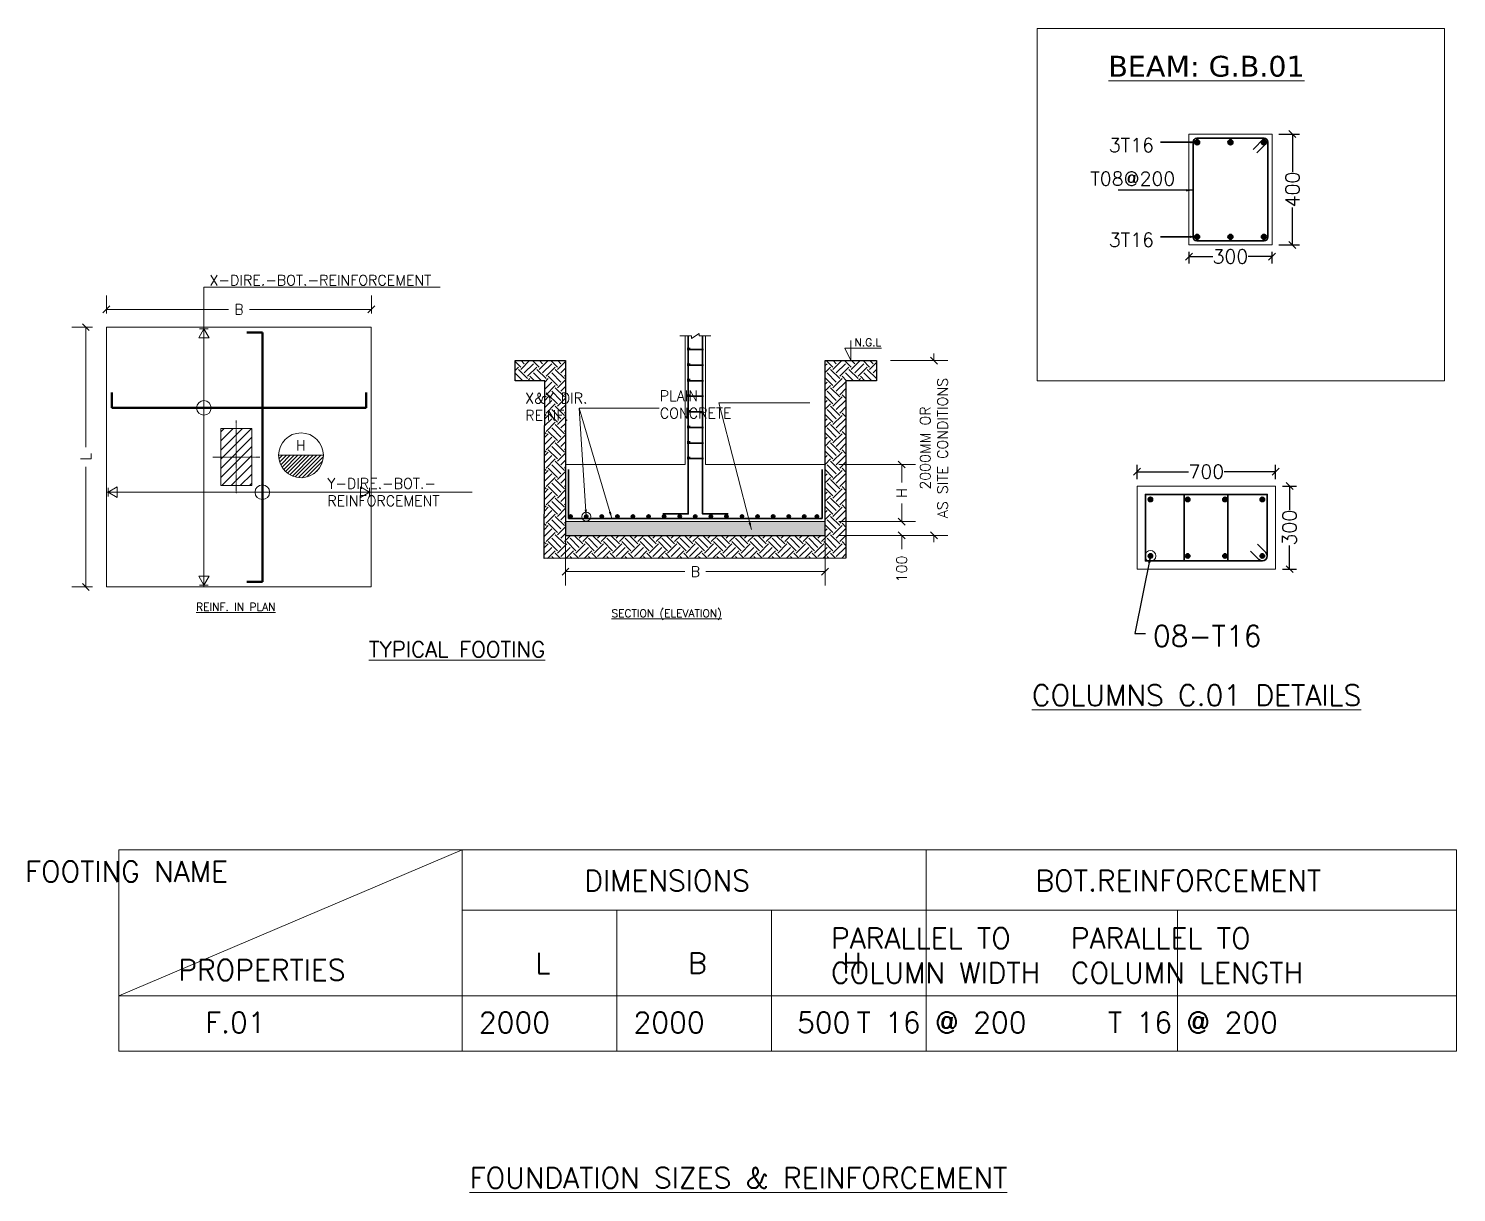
# Model space of a CAD drawing. Header units: millimetres. Extents: x -388065 to 2372687422, y -192755 to 667797.
# Drawn here: x 50430 to 60742, y 1138 to 9540 of the extents above; entities that cross this region are included whole.
import ezdxf

# ---------------------------------------------------------------- set-up
doc = ezdxf.new("R2010")
doc.units = ezdxf.units.MM
doc.linetypes.add('CENTER', pattern=[2, 1.25, -0.25, 0.25, -0.25])
doc.layers.add('REINF', color=1, linetype='Continuous')
for name, color, linetype, lineweight in [('STR-CL', 1, 'CENTER', 9), ('STR-CONC_IN_SEC', 7, 'Continuous', 15), ('STR-DIM', 1, 'Continuous', 9), ('STR-HATCH', 4, 'Continuous', 9), ('STR-REINF', 7, 'Continuous', 40), ('STR-REINF_IN_SEC', 7, 'Continuous', 30), ('STR-REINF_LEADER', 7, 'Continuous', 9), ('STR-TEXT', 7, 'Continuous', 9)]:
    doc.layers.add(name, color=color, linetype=linetype, lineweight=lineweight)
doc.styles.add('MINA_CM_S', font='romans.shx', dxfattribs={"height": 15})
doc.styles.add('MINA_CM_X-SEC_S', font='romans.shx', dxfattribs={"height": 7.5})
doc.styles.add('MINA_MM_X-SEC', font='romans.shx', dxfattribs={"height": 125})
doc.styles.add('MINA_MM_X-SEC_50', font='romans.shx', dxfattribs={"height": 100})
doc.styles.add('MINA_MM_X-SEC_S', font='romans.shx', dxfattribs={"height": 75, "bigfont": '@extfont2.shx'})
doc.styles.add('MINA_MM_X-SEC_SMALLER', font='romans.shx', dxfattribs={"height": 75, "bigfont": '@extfont2.shx'})
doc.dimstyles.new('MINA_MM_X-SEC_50', dxfattribs={"dimtxt": 100, "dimasz": 50, "dimexe": 50, "dimexo": 50, "dimgap": 0, "dimtad": 0, "dimdec": 0, "dimlfac": 0.5, "dimzin": 0, "dimdsep": 46, "dimtxsty": 'MINA_MM_X-SEC_50', "dimblk": 'OBLIQUE', "dimcen": 90, "dimclrt": 7, "dimadec": 0, "dimazin": 0, "dimtfac": 1, "dimtdec": 0, "dimtofl": 0, "dimtmove": 0, "dimatfit": 0, "dimfxl": 1, "dimtolj": 1, "dimtzin": 0, "dimarcsym": 0})
doc.dimstyles.new('MINA_MM_X-SEC_S', dxfattribs={"dimtxt": 75, "dimasz": 50, "dimexe": 100, "dimexo": 100, "dimgap": 50, "dimtad": 0, "dimdec": 0, "dimzin": 0, "dimdsep": 46, "dimtxsty": 'MINA_MM_X-SEC_S', "dimblk": 'OBLIQUE', "dimcen": 0.09, "dimclrd": 256, "dimclre": 256, "dimclrt": 7, "dimadec": 0, "dimazin": 0, "dimtfac": 1, "dimtdec": 0, "dimtix": 1, "dimtofl": 0, "dimtmove": 0, "dimatfit": 0, "dimfxl": 1, "dimtolj": 1, "dimtzin": 0, "dimlwd": -1, "dimlwe": -1, "dimarcsym": 0})

# ---------------------------------------------------------------- blocks, each defined once
blk = doc.blocks.new('_OBLIQUE')
at = {"color": 0, "linetype": 'ByBlock'}
blk.add_line((-0.5, -0.5), (0.5, 0.5), dxfattribs=at)
blk = doc.blocks.new('*D383')
at = {"layer": 'Defpoints', "color": 0, "transparency": 16777216}
for p in [(54308, 5981), (56183, 5981), (56183, 5620)]:
    blk.add_point(p, dxfattribs=at)
at = {"layer": 'STR-DIM', "transparency": 16777216}
for p, q in [((54308, 5881), (54308, 5520)), ((56183, 5881), (56183, 5520)), ((54308, 5620), (55171, 5620)), ((56183, 5620), (55321, 5620))]:
    blk.add_line(p, q, dxfattribs=at)
at = {"layer": 'STR-DIM', "transparency": 16777216, "xscale": 50, "yscale": 50, "zscale": 50, "rotation": 180}
blk.add_blockref('_OBLIQUE', (54308, 5620), dxfattribs=at)
at = {"layer": 'STR-DIM', "transparency": 16777216, "xscale": 50, "yscale": 50, "zscale": 50}
blk.add_blockref('_OBLIQUE', (56183, 5620), dxfattribs=at)
at = {"layer": 'STR-DIM', "color": 7, "transparency": 16777216, "insert": (55246, 5620), "char_height": 75, "attachment_point": 5, "style": 'MINA_MM_X-SEC_S'}
blk.add_mtext('\\A1;B', dxfattribs=at)
blk = doc.blocks.new('BAR')
at = {"layer": 'STR-HATCH'}
h = blk.add_hatch(dxfattribs=at)
h.set_pattern_fill('ANSI31', color=256, scale=20)
h.set_pattern_definition([(45, (0, 0), (-1.76777, 1.76777), [])])
edge = h.paths.add_edge_path()
edge.add_arc((0, 0), 12.5, 0, 360)
at = {"layer": 'STR-REINF_IN_SEC'}
blk.add_circle((0, 0), 12.5, dxfattribs=at)
blk = doc.blocks.new('*D384')
at = {"layer": 'Defpoints', "color": 0, "transparency": 16777216}
for p in [(56183, 5981), (56183, 5881), (56736, 5981)]:
    blk.add_point(p, dxfattribs=at)
at = {"layer": 'STR-DIM', "transparency": 16777216}
for p, q in [((56736, 5981), (56736, 6031)), ((56283, 5981), (56836, 5981)), ((56283, 5881), (56836, 5881)), ((56736, 5881), (56736, 5781))]:
    blk.add_line(p, q, dxfattribs=at)
at = {"layer": 'STR-DIM', "transparency": 16777216, "xscale": 50, "yscale": 50, "zscale": 50}
for p, rotation in [((56736, 5981), 270), ((56736, 5881), 90)]:
    blk.add_blockref('_OBLIQUE', p, dxfattribs=dict(at, rotation=rotation))
at = {"layer": 'STR-DIM', "color": 7, "transparency": 16777216, "insert": (56736, 5639), "char_height": 75, "attachment_point": 5, "rotation": 90, "style": 'MINA_MM_X-SEC_S'}
blk.add_mtext('\\A1;100', dxfattribs=at)
blk = doc.blocks.new('*D385')
at = {"layer": 'Defpoints', "color": 0, "transparency": 16777216}
for p in [(56183, 6393), (56183, 5981), (56736, 5981)]:
    blk.add_point(p, dxfattribs=at)
at = {"layer": 'STR-DIM', "transparency": 16777216}
for p, q in [((56283, 6393), (56836, 6393)), ((56736, 6393), (56736, 6262)), ((56736, 5981), (56736, 6112)), ((56283, 5981), (56836, 5981))]:
    blk.add_line(p, q, dxfattribs=at)
at = {"layer": 'STR-DIM', "transparency": 16777216, "xscale": 50, "yscale": 50, "zscale": 50}
for p, rotation in [((56736, 6393), 90), ((56736, 5981), 270)]:
    blk.add_blockref('_OBLIQUE', p, dxfattribs=dict(at, rotation=rotation))
at = {"layer": 'STR-DIM', "color": 7, "transparency": 16777216, "insert": (56736, 6187), "char_height": 75, "attachment_point": 5, "rotation": 90, "style": 'MINA_MM_X-SEC_S'}
blk.add_mtext('\\A1;H', dxfattribs=at)
blk = doc.blocks.new('*D386')
at = {"layer": 'Defpoints', "color": 0, "transparency": 16777216}
for p in [(56554, 7143), (56969, 7143), (56183, 5881)]:
    blk.add_point(p, dxfattribs=at)
at = {"layer": 'STR-DIM', "transparency": 16777216}
for p, q in [((56654, 7143), (57069, 7143)), ((56969, 7143), (56969, 7193)), ((56283, 5881), (57069, 5881)), ((56969, 5881), (56969, 5831))]:
    blk.add_line(p, q, dxfattribs=at)
at = {"layer": 'STR-DIM', "transparency": 16777216, "xscale": 50, "yscale": 50, "zscale": 50}
for p, rotation in [((56969, 7143), 270), ((56969, 5881), 90)]:
    blk.add_blockref('_OBLIQUE', p, dxfattribs=dict(at, rotation=rotation))
at = {"layer": 'STR-DIM', "color": 7, "transparency": 16777216, "insert": (56969, 6512), "char_height": 75, "attachment_point": 5, "rotation": 90, "style": 'MINA_MM_X-SEC_S'}
blk.add_mtext('\\A1;2000MM OR\\PAS SITE CONDITIONS', dxfattribs=at)
blk = doc.blocks.new('*U367')
at = {"layer": 'STR-REINF_IN_SEC', "xscale": 0.1280000000000517, "yscale": 0.1280000000000517, "zscale": 0.1280000000000517}
blk.add_blockref('BAR', (0, 0), dxfattribs=at)
blk = doc.blocks.new('*U381')
at = {"color": 0, "linetype": 'ByBlock', "lineweight": -2, "transparency": 16777216, "xscale": 7.500000000000002, "yscale": 7.500000000000002, "zscale": 7.500000000000002}
blk.add_blockref('*U367', (0, 0), dxfattribs=at)
blk = doc.blocks.new('*U382')
at = {"layer": 'STR-DIM', "color": 0, "linetype": 'ByBlock', "lineweight": -2, "transparency": 16777216}
for p in [(0, 0), (112.5, 0), (225, 0), (337.5, 0), (450, 0), (562.5, 0), (675, 0), (787.5, 0), (900, 0), (1012.5, 0), (1125, 0), (1237.5, 0), (1350, 0), (1462.5, 0), (1575, 0), (1687.5, 0)]:
    blk.add_blockref('*U381', p, dxfattribs=at)
blk = doc.blocks.new('*D387')
at = {"layer": 'Defpoints', "color": 0, "transparency": 16777216}
for p in [(52906, 7512), (50993, 7384), (52906, 7384)]:
    blk.add_point(p, dxfattribs=at)
at = {"layer": 'STR-DIM', "transparency": 16777216}
for p, q in [((50993, 7484), (50993, 7612)), ((52906, 7484), (52906, 7612)), ((50993, 7512), (51875, 7512)), ((52906, 7512), (52025, 7512))]:
    blk.add_line(p, q, dxfattribs=at)
at = {"layer": 'STR-DIM', "transparency": 16777216, "xscale": 50, "yscale": 50, "zscale": 50, "rotation": 180}
blk.add_blockref('_OBLIQUE', (50993, 7512), dxfattribs=at)
at = {"layer": 'STR-DIM', "transparency": 16777216, "xscale": 50, "yscale": 50, "zscale": 50}
blk.add_blockref('_OBLIQUE', (52906, 7512), dxfattribs=at)
at = {"layer": 'STR-DIM', "color": 7, "transparency": 16777216, "insert": (51950, 7512), "char_height": 75, "attachment_point": 5, "style": 'MINA_MM_X-SEC_S'}
blk.add_mtext('\\A1;B', dxfattribs=at)
blk = doc.blocks.new('*D388')
at = {"layer": 'Defpoints', "color": 0, "transparency": 16777216}
for p in [(50993, 7384), (50844, 5509), (50993, 5509)]:
    blk.add_point(p, dxfattribs=at)
at = {"layer": 'STR-DIM', "transparency": 16777216}
for p, q in [((50893, 7384), (50744, 7384)), ((50844, 7384), (50844, 6518)), ((50844, 5509), (50844, 6375)), ((50893, 5509), (50744, 5509))]:
    blk.add_line(p, q, dxfattribs=at)
at = {"layer": 'STR-DIM', "transparency": 16777216, "xscale": 50, "yscale": 50, "zscale": 50}
for p, rotation in [((50844, 7384), 90), ((50844, 5509), 270)]:
    blk.add_blockref('_OBLIQUE', p, dxfattribs=dict(at, rotation=rotation))
at = {"layer": 'STR-DIM', "color": 7, "transparency": 16777216, "insert": (50844, 6447), "char_height": 75, "attachment_point": 5, "rotation": 90, "style": 'MINA_MM_X-SEC_S'}
blk.add_mtext('\\A1;L', dxfattribs=at)
blk = doc.blocks.new('CIRLCE')
at = {"layer": 'STR-DIM', "ltscale": 0.1}
blk.add_circle((0, 0), 125, dxfattribs=at)
blk = doc.blocks.new('LARGE_ARROW')
at = {"layer": 'STR-DIM', "color": 7, "lineweight": 9}
for p, q in [((0, -74), (0, 74)), ((30, 0), (185, 89)), ((30, -74), (30, 74)), ((185, -89), (30, 0)), ((185, 89), (185, -89))]:
    blk.add_line(p, q, dxfattribs=at)
blk = doc.blocks.new('*D389')
at = {"layer": 'Defpoints', "color": 0, "transparency": 16777216}
for p in [(59436, 6237), (59436, 5637), (59537, 5637)]:
    blk.add_point(p, dxfattribs=at)
at = {"layer": 'STR-DIM', "color": 0, "lineweight": -2, "transparency": 16777216}
for p, q in [((59486, 6237), (59587, 6237)), ((59537, 6237), (59537, 6065)), ((59537, 5637), (59537, 5808)), ((59486, 5637), (59587, 5637))]:
    blk.add_line(p, q, dxfattribs=at)
at = {"layer": 'STR-DIM', "color": 0, "lineweight": -2, "transparency": 16777216, "xscale": 50, "yscale": 50, "zscale": 50}
for p, rotation in [((59537, 6237), 90), ((59537, 5637), 270)]:
    blk.add_blockref('_OBLIQUE', p, dxfattribs=dict(at, rotation=rotation))
at = {"layer": 'STR-DIM', "color": 7, "transparency": 16777216, "insert": (59537, 5937), "char_height": 100, "attachment_point": 5, "rotation": 90, "style": 'MINA_MM_X-SEC_50'}
blk.add_mtext('\\A1;300', dxfattribs=at)
blk = doc.blocks.new('*D390')
at = {"layer": 'Defpoints', "color": 0, "transparency": 16777216}
for p in [(59436, 6341), (58436, 6237), (59436, 6237)]:
    blk.add_point(p, dxfattribs=at)
at = {"layer": 'STR-DIM', "color": 0, "lineweight": -2, "transparency": 16777216}
for p, q in [((58436, 6287), (58436, 6391)), ((58436, 6341), (58808, 6341)), ((59436, 6341), (59065, 6341)), ((59436, 6287), (59436, 6391))]:
    blk.add_line(p, q, dxfattribs=at)
at = {"layer": 'STR-DIM', "color": 0, "lineweight": -2, "transparency": 16777216, "xscale": 50, "yscale": 50, "zscale": 50, "rotation": 180}
blk.add_blockref('_OBLIQUE', (58436, 6341), dxfattribs=at)
at = {"layer": 'STR-DIM', "color": 0, "lineweight": -2, "transparency": 16777216, "xscale": 50, "yscale": 50, "zscale": 50}
blk.add_blockref('_OBLIQUE', (59436, 6341), dxfattribs=at)
at = {"layer": 'STR-DIM', "color": 7, "transparency": 16777216, "insert": (58936, 6341), "char_height": 100, "attachment_point": 5, "style": 'MINA_MM_X-SEC_50'}
blk.add_mtext('\\A1;700', dxfattribs=at)
blk = doc.blocks.new('*D1172')
at = {"layer": 'Defpoints', "color": 0, "transparency": 16777216}
for p in [(59410, 8778), (59410, 7978), (59558, 7978)]:
    blk.add_point(p, dxfattribs=at)
at = {"layer": 'STR-DIM', "color": 0, "lineweight": -2, "transparency": 16777216}
for p, q in [((59460, 8778), (59608, 8778)), ((59558, 8778), (59558, 8506)), ((59558, 7978), (59558, 8249)), ((59460, 7978), (59608, 7978))]:
    blk.add_line(p, q, dxfattribs=at)
at = {"layer": 'STR-DIM', "color": 0, "lineweight": -2, "transparency": 16777216, "xscale": 50, "yscale": 50, "zscale": 50}
for p, rotation in [((59558, 8778), 90), ((59558, 7978), 270)]:
    blk.add_blockref('_OBLIQUE', p, dxfattribs=dict(at, rotation=rotation))
at = {"layer": 'STR-DIM', "color": 7, "transparency": 16777216, "insert": (59558, 8378), "char_height": 100, "attachment_point": 5, "rotation": 90, "style": 'MINA_MM_X-SEC_50'}
blk.add_mtext('\\A1;400', dxfattribs=at)
blk = doc.blocks.new('*D1173')
at = {"layer": 'Defpoints', "color": 0, "transparency": 16777216}
for p in [(58810, 7978), (59410, 7978), (59410, 7894)]:
    blk.add_point(p, dxfattribs=at)
at = {"layer": 'STR-DIM', "color": 0, "lineweight": -2, "transparency": 16777216}
for p, q in [((58810, 7928), (58810, 7844)), ((58810, 7894), (58982, 7894)), ((59410, 7894), (59239, 7894)), ((59410, 7928), (59410, 7844))]:
    blk.add_line(p, q, dxfattribs=at)
at = {"layer": 'STR-DIM', "color": 0, "lineweight": -2, "transparency": 16777216, "xscale": 50, "yscale": 50, "zscale": 50, "rotation": 180}
blk.add_blockref('_OBLIQUE', (58810, 7894), dxfattribs=at)
at = {"layer": 'STR-DIM', "color": 0, "lineweight": -2, "transparency": 16777216, "xscale": 50, "yscale": 50, "zscale": 50}
blk.add_blockref('_OBLIQUE', (59410, 7894), dxfattribs=at)
at = {"layer": 'STR-DIM', "color": 7, "transparency": 16777216, "insert": (59110, 7894), "char_height": 100, "attachment_point": 5, "style": 'MINA_MM_X-SEC_50'}
blk.add_mtext('\\A1;300', dxfattribs=at)
blk = doc.blocks.new('A$Ccb3aa832')
at = {"layer": 'STR-CONC_IN_SEC'}
blk.add_lwpolyline([(-1331.9, 5167.4), (-1331.9, 4367.5), (-1931.9, 4367.5), (-1931.9, 5167.4)], close=True, dxfattribs=at)
at = {"layer": 'STR-DIM'}
blk.add_lwpolyline([(-3029, 5929.5), (-86.7, 5929.5), (-86.7, 3387.6), (-3029, 3387.6)], close=True, dxfattribs=at)
at = {"layer": 'STR-REINF_IN_SEC'}
blk.add_lwpolyline([(-1875.9, 5137.4), (-1387.9, 5137.4, -0.4142136), (-1361.9, 5111.4), (-1361.9, 4423.5, -0.4142136), (-1387.9, 4397.5), (-1875.9, 4397.5, -0.4142136), (-1901.9, 4423.5), (-1901.9, 5111.4, -0.4142136)], format="xyb", close=True, dxfattribs=at)
for points in [[(-1388.6, 5137.4), (-1468.2, 5056.7)], [(-1361.9, 5110.8), (-1440.9, 5033.6)]]:
    blk.add_lwpolyline(points, dxfattribs=at)
at = {"layer": 'STR-REINF_IN_SEC', "yscale": 1.44, "zscale": 1.44, "rotation": 180}
for p, xscale in [((-1872.9, 5108.8), -1.44), ((-1631.9, 5108.8), -1.44), ((-1390.8, 5108.8), 1.44)]:
    blk.add_blockref('BAR', p, dxfattribs=dict(at, xscale=xscale))
at = {"layer": 'STR-REINF_IN_SEC', "yscale": 1.44, "zscale": 1.44}
for p, xscale in [((-1872.9, 4426.1), 1.44), ((-1631.9, 4426.1), 1.44), ((-1390.8, 4426.1), -1.44)]:
    blk.add_blockref('BAR', p, dxfattribs=dict(at, xscale=xscale))
at = {"layer": 'STR-TEXT', "attachment_point": 1}
for s, insert, char_height, style in [('\\A1;{\\fVerdana|b0|i0|c0|p34;\\LBEAM: G.B.01}', (-2513.9, 5732.7), 150, 'MINA_CM_S'), ('\\A1;3T16', (-2510.3, 5137.8), 100, 'MINA_MM_X-SEC_50'), ('\\A1;T08@200', (-2644, 4895.7), 100, 'MINA_MM_X-SEC_50'), ('\\A1;3T16', (-2510.3, 4455), 100, 'MINA_MM_X-SEC_50')]:
    blk.add_mtext(s, dxfattribs=dict(at, insert=insert, char_height=char_height, style=style))
at = {"layer": 'STR-DIM'}
dim = blk.add_linear_dim(base=(-1184.3, 4367.5), p1=(-1331.9, 5167.4), p2=(-1331.9, 4367.5), angle=270, dimstyle='MINA_MM_X-SEC_50', dxfattribs=at)
dim.commit()
dim.dimension.update_dxf_attribs({"geometry": '*D1172', "text_midpoint": (-1184.3, 4767.4), "dimtype": 128, "insert": (-60742.3, -3610.2)})
dim = blk.add_linear_dim(base=(-1331.9, 4283.7), p1=(-1931.9, 4367.5), p2=(-1331.9, 4367.5), dimstyle='MINA_MM_X-SEC_50', dxfattribs=at)
dim.commit()
dim.dimension.update_dxf_attribs({"geometry": '*D1173', "text_midpoint": (-1631.9, 4283.7), "insert": (-60742.3, -3610.2)})
for points in [[(-1872.9, 5108.8), (-2137.2, 5108.8), (-1872.9, 5108.8), (-2137.2, 5108.8)], [(-1901.9, 4762.3), (-2443.8, 4762.3)], [(-1872.9, 4426.1), (-2137.2, 4426.1), (-1872.9, 4426.1), (-2137.2, 4426.1)]]:
    blk.add_leader(points, dimstyle='MINA_MM_X-SEC_50', dxfattribs=at)

msp = doc.modelspace()

# ---------------------------------------------------------------- hatches: boundary and pattern name
at = {"layer": 'STR-HATCH'}
h = msp.add_hatch(dxfattribs=at)
h.set_pattern_fill('EARTH', color=256, scale=375, angle=45)
h.set_pattern_definition([(45, (604.005, 57277.98), (1e-14, 132.58252), [93.75, -93.75]), (45, (579.15, 57302.835), (1e-14, 132.58252), [93.75, -93.75]), (45, (554.29, 57327.69), (1e-14, 132.58252), [93.75, -93.75]), (135, (554.29, 57344.27), (-132.58252, 1e-14), [93.75, -93.75]), (135, (579.15, 57369.13), (-132.58252, 1e-14), [93.75, -93.75]), (135, (604.005, 57393.99), (-132.58252, 1e-14), [93.75, -93.75])])
h.paths.add_polyline_path([(53944.7667, 7143.041), (54308.458, 7143.041), (54308.458, 5880.541), (56183.458, 5880.541), (56183.458, 7143.041), (56553.7807, 7143.041), (56553.7807, 6996.791), (56333.458, 6996.791), (56333.458, 5717.4143), (56333.458, 5717.4143), (56333.458, 5717.4143), (54154.6293, 5713.591), (54158.458, 6996.791), (53944.7667, 6996.791)])
h = msp.add_hatch(dxfattribs=at)
h.set_pattern_fill('ANSI31', color=256, scale=375)
h.set_pattern_definition([(45, (12250.42, 44025.725), (-33.14563, 33.14563), [])])
h.paths.add_polyline_path([(51818.349, 6653.0688), (52043.349, 6653.0688), (52043.349, 6240.5688), (51818.349, 6240.5688)])
h = msp.add_hatch(dxfattribs=at)
h.set_pattern_fill('ANSI31', color=256, scale=156.25)
h.set_pattern_definition([(45, (-49231.18, 514400.861), (-13.8106793, 13.8106793), [])])
h.paths.add_polyline_path([(52236.2559, 6459.1247, 1), (52559.8006, 6459.1247)])
h = msp.add_hatch(dxfattribs=at)
h.set_pattern_fill('AR-CONC', color=256, scale=3.75)
h.set_pattern_definition([(50, (-108913.093, 585309.175), (26.89725685, -2.3532051), [2.8125, -30.9375]), (355, (-108913.093, 585309.175), (-5.203175, 28.207205), [2.25, -24.75]), (100.4514445, (-108910.852, 585308.98), (21.6940818, 25.8539997), [2.3902572, -26.2928292]), (46.1842, (-108913.093, 585316.675), (40.0215499, -6.206973), [4.21875, -46.40625]), (96.6356355, (-108909.758, 585316.158), (35.049823, 36.5294475), [3.5853878, -39.439266]), (351.184164, (-108913.093, 585316.675), (35.049823, 36.5294475), [3.375, -37.125]), (21, (-108909.343, 585314.8), (22.38401445, -15.0982084), [2.8125, -30.9375]), (326, (-108909.343, 585314.8), (9.124325, 27.1931267), [2.25, -24.75]), (71.4514447, (-108907.478, 585313.542), (31.5083391, 12.0949182), [2.3902571, -26.2928292]), (37.5, (-108913.093, 585309.175), (0.45599457, 12.48351952), [0, -24.45, 0, -25.125, 0, -24.84375]), (7.5, (-108913.093, 585309.175), (9.86510765, 14.7904392), [0, -14.325, 0, -23.8875, 0, -9.46875]), (327.5, (-108921.456, 585309.175), (20.01834136, -0.84580769), [0, -9.375, 0, -29.25, 0, -38.8125]), (317.5, (-108925.206, 585309.175), (21.86948135, 3.75393684), [0, -12.1875, 0, -19.425, 0, -27.5625])])
h.paths.add_polyline_path([(54308.458, 5980.541), (56183.458, 5980.541), (56183.458, 5880.541), (54308.458, 5880.541)])

# ---------------------------------------------------------------- linework, layer by layer
at = {"layer": 'Defpoints'}
msp.add_lwpolyline([(53944.7667, 7143.041), (54308.458, 7143.041), (54308.458, 5880.541), (54308.458, 5880.541), (54308.458, 5880.541), (56183.458, 5880.541), (56183.458, 5880.541), (56183.458, 5880.541), (56183.458, 7143.041), (56553.7807, 7143.041), (56553.7807, 6996.791), (56333.458, 6996.791), (56333.458, 5717.4143), (56333.458, 5717.4143), (56333.458, 5717.4143), (54154.6293, 5713.591), (54154.6293, 5713.591), (54154.6293, 5713.591), (54158.458, 6996.791), (53944.7667, 6996.791)], close=True, dxfattribs=at)
at = {"layer": 'STR-CL', "ltscale": 0.1}
for p, q in [((51930.849, 6184.3188), (51930.849, 6709.3188)), ((51762.099, 6446.8188), (52099.599, 6446.8188))]:
    msp.add_line(p, q, dxfattribs=at)
at = {"layer": 'STR-CONC_IN_SEC'}
for points in [[(50993.349, 7384.3188), (52905.849, 7384.3188), (52905.849, 5509.3188), (50993.349, 5509.3188)], [(51818.349, 6653.0688), (52043.349, 6653.0688), (52043.349, 6240.5688), (51818.349, 6240.5688)], [(59436.4091, 6236.5935), (59436.4091, 5636.5935), (58436.4091, 5636.5935), (58436.4091, 6236.5935)], [(54308.458, 5980.541), (56183.458, 5980.541), (56183.458, 5880.541), (54308.458, 5880.541)], [(54308.458, 5880.541), (56183.458, 5880.541), (56183.458, 5880.541), (54308.458, 5880.541)], [(55683.458, 5880.541), (54308.458, 5880.541), (54308.458, 5880.541), (56183.458, 5880.541)]]:
    msp.add_lwpolyline(points, close=True, dxfattribs=at)
msp.add_lwpolyline([(55134.3955, 7320.5091), (55217.833, 7320.5091), (55217.833, 7301.7591), (55274.083, 7339.2591), (55274.083, 7320.5091), (55357.5205, 7320.5091)], dxfattribs=at)
at = {"layer": 'STR-CONC_IN_SEC', "ltscale": 3}
for points in [[(55171.708, 7320.5091), (55171.708, 6393.041), (54308.458, 6393.041), (54308.458, 5980.541), (56183.458, 5980.541), (56183.458, 6393.041), (55320.208, 6393.041), (55320.208, 7320.5091)], [(53944.7667, 7143.041), (54308.458, 7143.041), (54308.458, 5880.541), (56183.458, 5880.541), (56183.458, 7143.041), (56553.7807, 7143.041)]]:
    msp.add_lwpolyline(points, dxfattribs=at)
at = {"layer": 'STR-DIM', "ltscale": 3}
for p, q in [((56368.6194, 7143.041), (56325.0024, 7232.788)), ((56325.0024, 7232.788), (56590.293, 7232.788)), ((56368.6194, 7143.041), (56368.6194, 7288.0778))]:
    msp.add_line(p, q, dxfattribs=at)
at = {"layer": 'STR-DIM'}
msp.add_line((52236.2559, 6459.1247), (52559.8006, 6459.1247), dxfattribs=at)
at = {"layer": 'STR-DIM', "ltscale": 0.1}
for p, q in [((51083.1796, 2558.2825), (53563.0294, 3610.2058)), ((53563.0294, 3610.2058), (53563.0294, 2158.2825)), ((56913.6291, 3610.2058), (56913.6291, 2158.2825)), ((60742.3154, 3610.2058), (60742.3154, 2158.2825)), ((53563.0294, 3175.6253), (60742.3154, 3175.6253)), ((54679.896, 3175.6253), (54679.896, 2158.2825)), ((55796.7625, 3175.6253), (55796.7625, 2158.2825)), ((58729.0188, 3175.6253), (58729.0188, 2158.2825)), ((51083.1796, 2558.2825), (60742.3154, 2558.2825)), ((51083.1796, 2158.2825), (60742.3154, 2158.2825))]:
    msp.add_line(p, q, dxfattribs=at)
msp.add_lwpolyline([(51083.1796, 2158.2825), (51083.1796, 3610.2058), (60742.3154, 3610.2058), (60742.3154, 3610.2058)], dxfattribs=at)
at = {"layer": 'STR-DIM'}
for centre, radius in [((52398.0282, 6459.1247), 161.7723), ((54457.7847, 6016.6877), 32.6604), ((58532.4091, 5732.5935), 39.025)]:
    msp.add_circle(centre, radius, dxfattribs=at)
at = {"layer": 'STR-REINF', "ltscale": 100}
for p, q in [((52118.7256, 7346.8188), (52006.2256, 7346.8188)), ((52118.7256, 5546.8188), (52118.7256, 7346.8188)), ((51030.849, 6801.1976), (51030.849, 6913.6976)), ((52868.349, 6801.1976), (52868.349, 6913.6976)), ((51030.849, 6801.1976), (52868.349, 6801.1976)), ((52118.7256, 5546.8188), (52006.2256, 5546.8188))]:
    msp.add_line(p, q, dxfattribs=at)
at = {"layer": 'STR-REINF_IN_SEC'}
for p, q in [((55186.708, 7230.3491), (55209.208, 7230.3491)), ((55186.708, 7222.8491), (55305.208, 7222.8491)), ((55186.708, 7117.8491), (55209.208, 7117.8491)), ((55186.708, 7110.3491), (55305.208, 7110.3491)), ((55186.708, 7005.3491), (55209.208, 7005.3491)), ((55186.708, 6997.8491), (55305.208, 6997.8491)), ((55186.708, 6892.8491), (55209.208, 6892.8491)), ((55186.708, 6885.3491), (55305.208, 6885.3491)), ((55186.708, 6780.3491), (55209.208, 6780.3491)), ((55186.708, 6772.8491), (55305.208, 6772.8491)), ((55186.708, 6667.8491), (55209.208, 6667.8491)), ((55186.708, 6660.3491), (55305.208, 6660.3491)), ((55186.708, 6555.3491), (55209.208, 6555.3491)), ((55186.708, 6547.8491), (55305.208, 6547.8491)), ((55186.708, 6442.8491), (55209.208, 6442.8491)), ((55186.708, 6435.3491), (55305.208, 6435.3491)), ((54330.958, 6003.041), (54330.958, 6355.541)), ((59365.8649, 5758.0493), (59305.433, 5818.4813)), ((59314.9532, 5707.1377), (59254.5213, 5767.5696))]:
    msp.add_line(p, q, dxfattribs=at)
for points in [[(55194.208, 7320.5091), (55194.208, 6036.1877), (55011.751, 6036.1877)], [(55297.708, 7320.5091), (55297.708, 6036.1877), (55482.6942, 6036.1877)], [(54330.958, 6003.041), (54330.958, 6003.041), (56160.958, 6003.041), (56160.958, 6355.541)], [(59340.4091, 5696.5935), (58496.4091, 5696.5935), (58496.4091, 6176.5935), (59376.4091, 6176.5935), (59376.4091, 5732.5935)]]:
    msp.add_lwpolyline(points, dxfattribs=at)
msp.add_lwpolyline([(58776.8156, 6176.5935), (59091.4191, 6176.5935), (59091.4191, 5696.5935), (58776.8156, 5696.5935)], close=True, dxfattribs=at)
msp.add_arc((59340.4091, 5732.5935), 36, 225, 45, dxfattribs=at)
at = {"layer": 'STR-REINF_LEADER', "ltscale": 3}
for p, q in [((51696.5373, 5509.3188), (51696.5373, 7671.9973)), ((51696.5373, 7671.9973), (53402.1137, 7671.9973)), ((50993.349, 6193.0203), (53633.6522, 6193.0203))]:
    msp.add_line(p, q, dxfattribs=at)

# ---------------------------------------------------------------- block references
at = {"yscale": 0.4218750000000001, "zscale": 0.4218750000000001}
for name, p, xscale, rotation in [('LARGE_ARROW', (51696.5373, 7384.3188), 0.4218750000000001, 270), ('LARGE_ARROW', (50993.349, 6193.0203), -0.4218750000000001, 180), ('CIRLCE', (52118.7256, 6193.0203), 0.4218750000000001, 90), ('LARGE_ARROW', (52905.849, 6193.0203), 0.4218750000000001, 180), ('LARGE_ARROW', (51696.5373, 5509.3188), -0.4218750000000001, 270)]:
    msp.add_blockref(name, p, dxfattribs=dict(at, xscale=xscale, rotation=rotation))
at = {"xscale": 0.4218750000000001, "yscale": 0.4218750000000001, "zscale": 0.4218750000000001}
msp.add_blockref('CIRLCE', (51696.5296, 6801.1976), dxfattribs=at)
at = {"layer": 'REINF'}
msp.add_blockref('A$Ccb3aa832', (60742.3154, 3610.2058), dxfattribs=at)
at = {"layer": 'STR-DIM'}
msp.add_blockref('*U382', (54345.2847, 6016.6877), dxfattribs=at)
at = {"layer": 'STR-REINF_IN_SEC', "yscale": 1.280000000000517, "zscale": 1.280000000000517}
for p, xscale, rotation in [((58532.4091, 6140.5935), -1.280000000000517, 90), ((58801.7421, 6140.5935), -1.280000000000517, 90), ((59071.0761, 6140.5935), 1.280000000000517, 270), ((59340.4091, 6140.5935), 1.280000000000517, 270), ((58532.4091, 5732.5935), 1.280000000000517, 89.99999999999999), ((58801.7421, 5732.5935), 1.280000000000517, 89.99999999999999), ((59071.0761, 5732.5935), -1.280000000000517, 270), ((59340.4091, 5732.5935), -1.280000000000517, 270)]:
    msp.add_blockref('BAR', p, dxfattribs=dict(at, xscale=xscale, rotation=rotation))
at = {"layer": 'STR-REINF_IN_SEC', "xscale": 0.9600000000027165, "yscale": 0.9600000000027165, "zscale": 0.9600000000027165}
msp.add_blockref('BAR', (56124.0613, 6016.6877), dxfattribs=at)

# ---------------------------------------------------------------- texts
at = {"layer": 'STR-TEXT'}
for s, insert, char_height, attachment_point, style in [('\\A1;X-DIRE.-BOT.-REINFORCEMENT', (52538.395, 7722.9221), 75, 5, 'MINA_MM_X-SEC_SMALLER'), ('\\A1;\\pxql;N.G.L', (56395.347, 7302.4911), 56.25, 1, 'MINA_CM_X-SEC_S'), ('\\A1;\\pxql;X&Y DIR.\\PREINF.', (54467.245, 6909.2646), 75, 3, 'MINA_MM_X-SEC_SMALLER'), ('\\A1;\\pxql;PLAIN\\PCONCRETE', (55506.8138, 6926.0749), 75, 3, 'MINA_MM_X-SEC_SMALLER'), ('\\A1;H', (52397.0704, 6531.1996), 75, 5, 'MINA_MM_X-SEC_SMALLER'), ('\\A1;\\pxql;Y-DIRE.-BOT.-\\PREINFORCEMENT', (52993.4925, 6193.0203), 75, 5, 'MINA_MM_X-SEC_SMALLER'), ('\\A1;{\\LREINF. IN PLAN}', (51928.0904, 5364.9143), 56.25, 5, 'MINA_CM_X-SEC_S'), ('\\A1;{\\LSECTION (ELEVATION)}', (55038.5841, 5308.9881), 56.25, 5, 'MINA_CM_X-SEC_S'), ('\\A1;08-T16', (58550.1582, 5229.8622), 150, 1, 'MINA_CM_X-SEC_S'), ('\\A1;{\\LTYPICAL FOOTING}', (52888.8775, 5114.4257), 112.5, 1, 'MINA_CM_S'), ('\\A1;{\\LCOLUMNS C.01 DETAILS}', (57676.8492, 4801.9519), 150, 1, 'MINA_CM_S'), ('\\A1;\\pxql;FOOTING NAME', (51137.5555, 3455.3278), 150, 5, 'MINA_MM_X-SEC'), ('\\A1;DIMENSIONS', (55041.431, 3388.7488), 150, 5, 'MINA_MM_X-SEC'), ('\\A1;BOT.REINFORCEMENT', (58733.3538, 3388.7488), 150, 5, 'MINA_MM_X-SEC'), ('\\A1;\\pxql;PARALLEL TO\\PCOLUMN WIDTH', (56980.6088, 2848.6246), 150, 5, 'MINA_MM_X-SEC'), ('\\A1;\\pxql;PARALLEL TO\\PCOLUMN LENGTH', (58795.9986, 2848.6246), 150, 5, 'MINA_MM_X-SEC'), ('\\A1;\\pxql;PROPERTIES', (52115.446, 2743.7087), 150, 5, 'MINA_MM_X-SEC'), ('\\A1;L', (54143.6275, 2793.2055), 150, 5, 'MINA_MM_X-SEC'), ('\\A1;B', (55260.494, 2793.2055), 150, 5, 'MINA_MM_X-SEC'), ('\\A1;H', (56377.3605, 2793.2055), 150, 5, 'MINA_MM_X-SEC'), ('\\A1;\\pxql;F.01', (51924.0632, 2364.8918), 150, 5, 'MINA_MM_X-SEC'), ('\\A1;\\pxql;2000', (53939.4442, 2364.8918), 150, 5, 'MINA_MM_X-SEC'), ('\\A1;\\pxql;2000', (55056.3108, 2364.8918), 150, 5, 'MINA_MM_X-SEC'), ('\\A1;\\pxql;500', (56173.1773, 2364.8918), 150, 5, 'MINA_MM_X-SEC'), ('\\A1;\\pxql;T 16 @ 200', (57023.924, 2364.8918), 150, 5, 'MINA_MM_X-SEC'), ('\\A1;\\pxql;T 16 @ 200', (58839.3137, 2364.8918), 150, 5, 'MINA_MM_X-SEC'), ('\\A1;{\\LFOUNDATION SIZES & REINFORCEMENT}', (53615.8003, 1318.0564), 150, 1, 'MINA_CM_S')]:
    msp.add_mtext(s, dxfattribs=dict(at, insert=insert, char_height=char_height, attachment_point=attachment_point, style=style))

# ---------------------------------------------------------------- dimensions: what is measured, and where the dimension line sits
at = {"layer": 'STR-DIM'}
for base, p1, p2, text, dimstyle, picture, middle in [((52905.849, 7511.9472), (50993.349, 7384.2877), (52905.849, 7384.2877), 'B', 'MINA_MM_X-SEC_S', '*D387', (51949.599, 7511.9472)), ((59436.4091, 6341.37), (58436.4091, 6236.5935), (59436.4091, 6236.5935), '700', 'MINA_MM_X-SEC_50', '*D390', (58936.4091, 6341.37)), ((56183.458, 5619.6648), (54308.458, 5980.541), (56183.458, 5980.541), 'B', 'MINA_MM_X-SEC_S', '*D383', (55245.958, 5619.6648))]:
    dim = msp.add_linear_dim(base=base, p1=p1, p2=p2, text=text, dimstyle=dimstyle, dxfattribs=at)
    dim.commit()
    dim.dimension.update_dxf_attribs({"geometry": picture, "text_midpoint": middle})
for base, p1, p2, angle, text, picture, middle in [((50844.4275, 5509.2877), (50993.349, 7384.2877), (50993.349, 5509.2877), 90, 'L', '*D388', (50844.4275, 6446.7877)), ((56968.5538, 7143.041), (56183.458, 5880.541), (56553.7807, 7143.041), 270, '2000MM OR\\PAS SITE CONDITIONS', '*D386', (56968.5538, 6511.791)), ((56736.4313, 5980.541), (56183.458, 6393.041), (56183.458, 5980.541), 90, 'H', '*D385', (56736.4313, 6186.791))]:
    dim = msp.add_linear_dim(base=base, p1=p1, p2=p2, angle=angle, text=text, dimstyle='MINA_MM_X-SEC_S', dxfattribs=at)
    dim.commit()
    dim.dimension.update_dxf_attribs({"geometry": picture, "text_midpoint": middle})
dim = msp.add_linear_dim(base=(59536.8486, 5636.5935), p1=(59436.4091, 6236.5935), p2=(59436.4091, 5636.5935), angle=270, dimstyle='MINA_MM_X-SEC_50', dxfattribs=at)
dim.commit()
dim.dimension.update_dxf_attribs({"geometry": '*D389', "text_midpoint": (59536.8486, 5936.5935)})
dim = msp.add_linear_dim(base=(56736.4313, 5980.541), p1=(56183.458, 5880.541), p2=(56183.458, 5980.541), angle=270, dimstyle='MINA_MM_X-SEC_S', dxfattribs=at)
dim.commit()
dim.dimension.update_dxf_attribs({"geometry": '*D384', "text_midpoint": (56736.4313, 5639.4695), "dimtype": 160})

# ---------------------------------------------------------------- leaders
for points, dimstyle in [([(55650.376, 5924.7222), (55414.2692, 6836.9128), (56072.1754, 6836.9128)], 'MINA_MM_X-SEC_S'), ([(54457.7847, 6016.6877), (54406.2215, 6800.6452), (54983.9773, 6800.6452)], 'MINA_MM_X-SEC_S'), ([(54643.0544, 6003.041), (54406.2215, 6800.6452), (54983.9773, 6800.6452)], 'MINA_MM_X-SEC_S'), ([(58532.4091, 5732.5935), (58420.7558, 5171.9204), (58495.8486, 5171.9204)], 'MINA_MM_X-SEC_50')]:
    msp.add_leader(points, dimstyle=dimstyle, dxfattribs=at)

doc.saveas('drawing.dxf')
